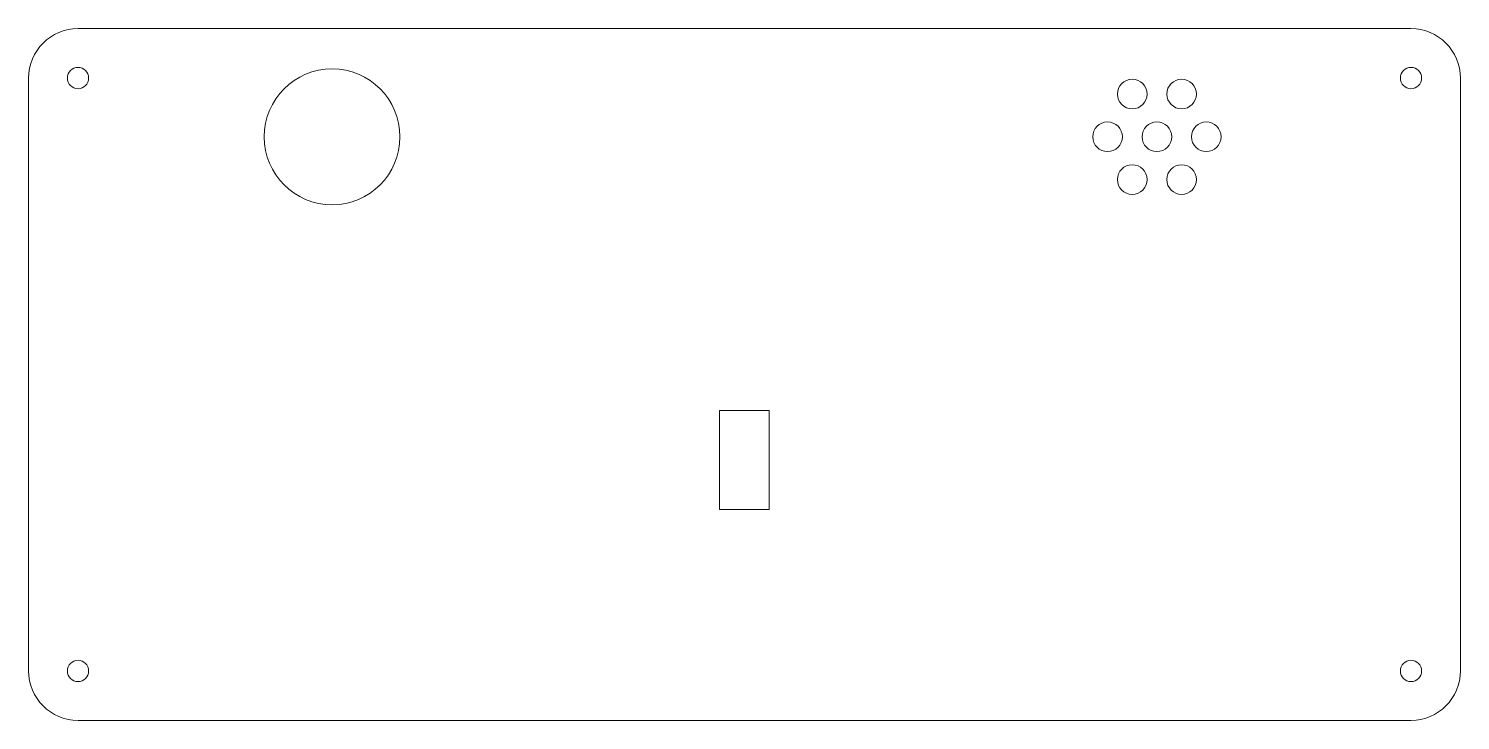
# Model space of a CAD drawing. Header units: millimetres. Extents: x -145 to 145, y -70 to 70.
import ezdxf

# ---------------------------------------------------------------- set-up
doc = ezdxf.new("R2010")
doc.units = ezdxf.units.MM

msp = doc.modelspace()

# ---------------------------------------------------------------- linework, layer by layer
at = {"color": 7, "linetype": 'Continuous', "lineweight": 15}
for p, q in [((-135, 70), (135, 70)), ((-145, 60), (-145, -60)), ((145, 60), (145, -60)), ((5, -7.26), (-5.05, -7.26)), ((-5.05, -7.26), (-5.05, -27.31)), ((5, -27.31), (5, -7.26)), ((-5.05, -27.31), (5, -27.31)), ((135, -70), (-135, -70))]:
    msp.add_line(p, q, dxfattribs=at)
for centre, radius in [((-135, 60), 2.15), ((-83.54, 48.11), 13.75), ((135, 60), 2.15), ((78.54, 56.77), 3), ((88.54, 56.77), 3), ((73.54, 48.11), 3), ((83.54, 48.11), 3), ((93.54, 48.11), 3), ((78.54, 39.45), 3), ((88.54, 39.45), 3), ((-135, -60), 2.15), ((135, -60), 2.15)]:
    msp.add_circle(centre, radius, dxfattribs=at)
for centre, start, end in [((-135, 60), 90, 180), ((135, 60), 0, 90), ((-135, -60), 180, 270), ((135, -60), 270, 0)]:
    msp.add_arc(centre, 10, start, end, dxfattribs=at)

doc.saveas('drawing.dxf')
